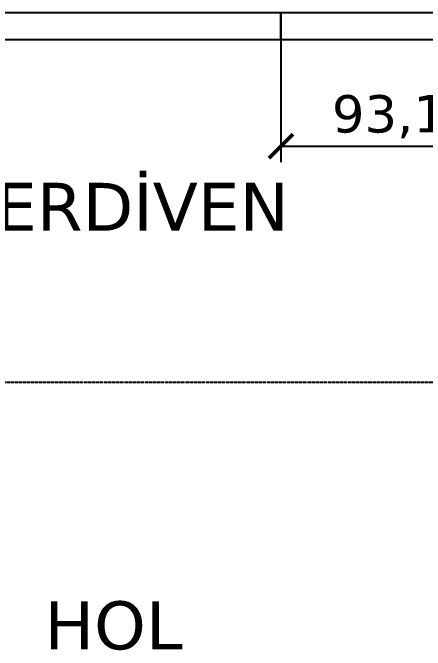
# Model space of a CAD drawing. Header units: centimetres. Extents: x -135 to 4129, y -1176 to 1044.
# Drawn here: x 2532.5 to 2687.1, y 467 to 706 of the extents above; entities that cross this region are included whole.
import ezdxf
from ezdxf.enums import TextEntityAlignment as Align

# ---------------------------------------------------------------- set-up
doc = ezdxf.new("R2010")
doc.units = ezdxf.units.CM
doc.linetypes.add('DASHED', pattern=[1.524, 1.27, -0.254])
for name, color, linetype in [('ACIK_SINIR', 8, 'DASHED'), ('MONTAJ_OZEL_OLCU', 6, 'Continuous'), ('MONTAJ_OZEL_PANO', 6, 'Continuous'), ('MONTAJ_STANDART', 7, 'Continuous'), ('MONTAJ_YAZI', 4, 'Continuous')]:
    doc.layers.add(name, color=color, linetype=linetype)
doc.styles.add('PORTMAN', font='DejaVuSans.ttf')
doc.dimstyles.new('PORTMAN', dxfattribs={"dimtxt": 14, "dimasz": 9, "dimexe": 6, "dimexo": 5, "dimgap": 4, "dimtad": 1, "dimtxsty": 'PORTMAN', "dimblk": 'ARCHTICK', "dimcen": 2.5, "dimazin": 3, "dimtfac": 0.5, "dimtmove": 2, "dimatfit": 3})

# ---------------------------------------------------------------- blocks, each defined once
blk = doc.blocks.new('BOM_D01_1255p0_DIS_DOLU')
blk.add_lwpolyline([(0, 0), (10, 0), (10, 125.5), (0, 125.5)], close=True)
blk = doc.blocks.new('MNT_BOM_D01_1255p0_DIS_DOLU')
blk.add_blockref('BOM_D01_1255p0_DIS_DOLU', (0, 0))
blk = doc.blocks.new('BOM_D09_931p2_DIS_DOLU')
blk.add_lwpolyline([(0, 0), (10, 0), (10, 93.125), (0, 93.125)], close=True)
blk = doc.blocks.new('MNT_BOM_D09_931p2_DIS_DOLU')
blk.add_blockref('BOM_D09_931p2_DIS_DOLU', (0, 0))
blk = doc.blocks.new('_ARCHTICK')
at = {"color": 0, "linetype": 'BYBLOCK', "const_width": 0.15}
blk.add_lwpolyline([(-0.5, -0.5), (0.5, 0.5)], dxfattribs=at)

msp = doc.modelspace()

# ---------------------------------------------------------------- linework, layer by layer
at = {"layer": 'ACIK_SINIR'}
msp.add_line((2444.75, 567.5), (2695.75, 567.5), dxfattribs=at)

# ---------------------------------------------------------------- block references
at = {"layer": 'MONTAJ_OZEL_PANO', "rotation": 270}
msp.add_blockref('MNT_BOM_D09_931p2_DIS_DOLU', (2633, 706), dxfattribs=at)
at = {"layer": 'MONTAJ_STANDART', "rotation": 270}
msp.add_blockref('MNT_BOM_D01_1255p0_DIS_DOLU', (2507.5, 706), dxfattribs=at)

# ---------------------------------------------------------------- texts
at = {"layer": 'MONTAJ_YAZI', "style": 'PORTMAN'}
for s, p in [('MERDİVEN', (2570.25, 633.25)), ('HOL', (2570.25, 476.375))]:
    msp.add_text(s, height=18, dxfattribs=at).set_placement(p, align=Align.MIDDLE_CENTER)

# ---------------------------------------------------------------- dimensions: what is measured, and where the dimension line sits
at = {"layer": 'MONTAJ_OZEL_OLCU'}
msp.add_linear_dim(base=(2633, 656), p1=(2633, 706), p2=(2726.125, 706), dimstyle='PORTMAN', override={"dimtxt": 14, "dimasz": 9, "dimexe": 6, "dimexo": 5, "dimdec": 2, "dimzin": 8, "dimdsep": 44}, dxfattribs=at).render()

doc.saveas('drawing.dxf')
